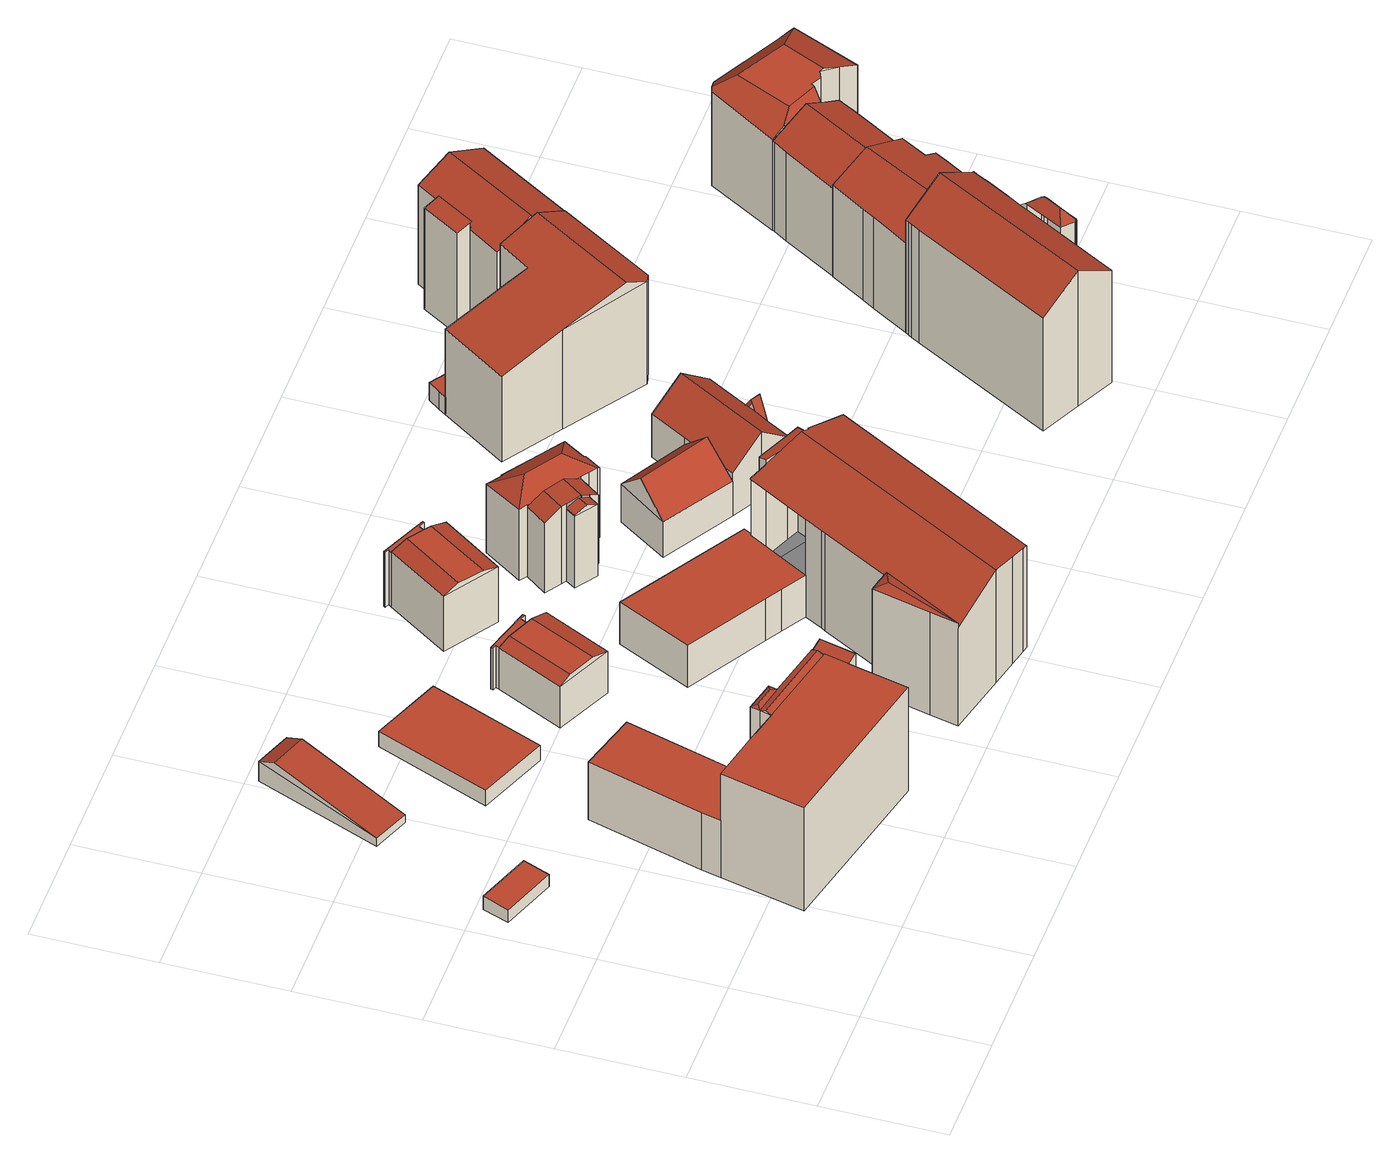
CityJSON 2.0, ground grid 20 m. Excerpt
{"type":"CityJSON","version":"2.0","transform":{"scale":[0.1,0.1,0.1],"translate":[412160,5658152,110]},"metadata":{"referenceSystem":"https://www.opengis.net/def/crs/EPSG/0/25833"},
"CityObjects":{
"building1":{"type":"Building","attributes":{"Dachtyp_tdc":"tdcPolyFlatRoof","Gemeindeschluessel":14612000,"Dachneigung":2.74,"QualitaetDacherkennung":88,"Geometrietyp2DReferenz":"3000","measuredHeight":2.67,"function":"31001_9998","roofType":"2100"},"geometry":[{"type":"Solid","lod":"2","boundaries":[[[[0,1,2,3]],[[1,4,5,2]],[[4,6,7,5]],[[6,0,3,7]],[[6,4,1,0]],[[3,2,5,7]]]],"semantics":{"surfaces":[{"type":"WallSurface"},{"type":"RoofSurface"},{"type":"GroundSurface"}],"values":[[0,0,0,0,1,2]]}}]},
"building2":{"type":"Building","attributes":{"Dachtyp_tdc":"tdcGableRoof","Gemeindeschluessel":14612000,"Dachneigung":11.03,"QualitaetDacherkennung":10,"Geometrietyp2DReferenz":"3000","measuredHeight":5.28,"function":"31001_9998","roofType":"3100"},"geometry":[{"type":"Solid","lod":"2","boundaries":[[[[8,9,10,11]],[[9,12,13,10]],[[12,14,15,13]],[[14,8,11,15]],[[12,9,16]],[[8,14,17]],[[9,8,17,16]],[[14,12,16,17]],[[11,10,13,15]]]],"semantics":{"surfaces":[{"type":"WallSurface"},{"type":"RoofSurface"},{"type":"GroundSurface"}],"values":[[0,0,0,0,0,0,1,1,2]]}}]},
"building3":{"type":"Building","attributes":{"Gemeindeschluessel":14612000,"Geometrietyp2DReferenz":"3000","function":"31001_9998","roofType":"9999"},"children":["building3-1","building3-2","building3-3","building3-4","building3-5"]},
"building3-1":{"type":"BuildingPart","attributes":{"Dachtyp_tdc":"tdcFreeFormRoof","Dachneigung":21.45,"QualitaetDacherkennung":35,"Geometrietyp2DReferenz":"3000","measuredHeight":20.6,"roofType":"5000"},"parents":["building3"],"geometry":[{"type":"MultiSurface","lod":"2","boundaries":[[[18,19,20,21]],[[18,22,23,19]],[[22,24,25,23]],[[26,24,22]],[[27,26,22,18]],[[27,18,21]],[[26,27,21,24]],[[20,19,23,25]]],"semantics":{"surfaces":[{"type":"WallSurface"},{"type":"RoofSurface"},{"type":"GroundSurface"}],"values":[0,0,0,1,1,1,1,2]}}]},
"building3-2":{"type":"BuildingPart","attributes":{"Dachtyp_tdc":"tdcPolyFlatRoof","Dachneigung":0,"QualitaetDacherkennung":44,"Geometrietyp2DReferenz":"3000","measuredHeight":11.31,"roofType":"1000"},"parents":["building3"],"geometry":[{"type":"MultiSurface","lod":"2","boundaries":[[[28,29,30,31]],[[29,32,33,30]],[[32,34,35,33]],[[34,36,37,35]],[[36,34,32,29,28]],[[31,30,33,35,37]]],"semantics":{"surfaces":[{"type":"WallSurface"},{"type":"RoofSurface"},{"type":"GroundSurface"}],"values":[0,0,0,0,1,2]}}]},
"building3-3":{"type":"BuildingPart","attributes":{"Dachtyp_tdc":"tdcGableRoof","Dachneigung":25.66,"QualitaetDacherkennung":40,"Geometrietyp2DReferenz":"3000","measuredHeight":20.58,"roofType":"3100"},"parents":["building3"],"geometry":[{"type":"MultiSurface","lod":"2","boundaries":[[[38,21,20,39]],[[40,41,42,43]],[[21,38,44]],[[42,24,21,44,43]],[[38,40,43,44]],[[20,25,45,46,39]]],"semantics":{"surfaces":[{"type":"WallSurface"},{"type":"RoofSurface"},{"type":"GroundSurface"}],"values":[0,0,0,1,1,2]}}]},
"building3-4":{"type":"BuildingPart","attributes":{"Dachtyp_tdc":"tdcPolyFlatRoof","Dachneigung":0,"QualitaetDacherkennung":69,"Geometrietyp2DReferenz":"3000","measuredHeight":20.34,"roofType":"1000"},"parents":["building3"],"geometry":[{"type":"MultiSurface","lod":"2","boundaries":[[[47,48,49,50,51]],[[48,52,53,49]],[[52,54,28,31,53]],[[55,56,38,39,37,36]],[[57,56,55,54,52,48,47]],[[50,49,53,31,37,39,46]]],"semantics":{"surfaces":[{"type":"WallSurface"},{"type":"RoofSurface"},{"type":"GroundSurface"}],"values":[0,0,0,0,1,2]}}]},
"building3-5":{"type":"BuildingPart","attributes":{"Dachtyp_tdc":"tdcPolyFlatRoof","Dachneigung":16.2,"QualitaetDacherkennung":54,"Geometrietyp2DReferenz":"3000","measuredHeight":20.73,"roofType":"2100"},"parents":["building3"],"geometry":[{"type":"MultiSurface","lod":"2","boundaries":[[[58,59,60,45]],[[59,61,62,60]],[[61,51,50,62]],[[51,61,59,58,41,40]],[[45,60,62,50,46]]],"semantics":{"surfaces":[{"type":"WallSurface"},{"type":"RoofSurface"},{"type":"GroundSurface"}],"values":[0,0,0,1,2]}}]},
"building4":{"type":"Building","attributes":{"Dachtyp_tdc":"tdcPolyFlatRoof","Gemeindeschluessel":14612000,"Dachneigung":0,"QualitaetDacherkennung":100,"Geometrietyp2DReferenz":"3000","measuredHeight":3,"function":"31001_9998","roofType":"1000"},"geometry":[{"type":"Solid","lod":"2","boundaries":[[[[63,64,65,66]],[[64,67,68,65]],[[67,69,70,68]],[[69,63,66,70]],[[69,67,64,63]],[[66,65,68,70]]]],"semantics":{"surfaces":[{"type":"WallSurface"},{"type":"RoofSurface"},{"type":"GroundSurface"}],"values":[[0,0,0,0,1,2]]}}]},
"building5":{"type":"Building","attributes":{"Gemeindeschluessel":14612000,"Geometrietyp2DReferenz":"3000","function":"31001_9998","roofType":"9999"},"children":["building5-1","building5-2"]},
"building5-1":{"type":"BuildingPart","attributes":{"Dachtyp_tdc":"tdcPolyFlatRoof","Dachneigung":0,"QualitaetDacherkennung":28,"Geometrietyp2DReferenz":"3000","measuredHeight":8.16,"roofType":"1000"},"parents":["building5"],"geometry":[{"type":"MultiSurface","lod":"2","boundaries":[[[71,72,73,74,75]],[[72,76,77,73]],[[76,78,79,77]],[[78,80,81,79]],[[80,82,83,81]],[[82,84,85,83]],[[84,86,87,85]],[[86,84,82,80,78,76,72,71,88]],[[74,73,77,79,81,83,85,87]]],"semantics":{"surfaces":[{"type":"WallSurface"},{"type":"RoofSurface"},{"type":"GroundSurface"}],"values":[0,0,0,0,0,0,0,1,2]}}]},
"building5-2":{"type":"BuildingPart","attributes":{"Dachtyp_tdc":"tdcCutGableRoof","Dachneigung":2.73,"QualitaetDacherkennung":72,"Geometrietyp2DReferenz":"3000","measuredHeight":9.2,"roofType":"9999"},"parents":["building5"],"geometry":[{"type":"MultiSurface","lod":"2","boundaries":[[[89,90,91,92]],[[90,93,94,91]],[[93,75,74,94]],[[90,89,95,96]],[[93,90,96,97]],[[75,93,97,98]],[[89,88,75,98,95]],[[97,96,95,98]],[[92,91,94,74,87]]],"semantics":{"surfaces":[{"type":"WallSurface"},{"type":"RoofSurface"},{"type":"GroundSurface"}],"values":[0,0,0,1,0,1,0,1,2]}}]},
"building6":{"type":"Building","attributes":{"Gemeindeschluessel":14612000,"Geometrietyp2DReferenz":"3000","function":"31001_9998","roofType":"9999"},"children":["building6-1","building6-2"]},
"building6-1":{"type":"BuildingPart","attributes":{"Dachtyp_tdc":"tdcPolyFlatRoof","Dachneigung":0,"QualitaetDacherkennung":24,"Geometrietyp2DReferenz":"3000","measuredHeight":10.86,"roofType":"1000"},"parents":["building6"],"geometry":[{"type":"MultiSurface","lod":"2","boundaries":[[[99,100,101,102]],[[100,103,104,101]],[[103,105,106,104]],[[105,107,108,106]],[[107,109,110,108]],[[109,111,112,110]],[[111,113,114,112]],[[113,111,109,107,105,103,100,99]],[[102,101,104,106,108,110,112,114]]],"semantics":{"surfaces":[{"type":"WallSurface"},{"type":"RoofSurface"},{"type":"GroundSurface"}],"values":[0,0,0,0,0,0,0,1,2]}}]},
"building6-2":{"type":"BuildingPart","attributes":{"Dachtyp_tdc":"tdcCutGableRoof","Dachneigung":0.292,"QualitaetDacherkennung":71,"Geometrietyp2DReferenz":"3000","measuredHeight":11.88,"roofType":"9999"},"parents":["building6"],"geometry":[{"type":"MultiSurface","lod":"2","boundaries":[[[115,116,117,118]],[[116,119,99,102,117]],[[120,121,122,114,113]],[[121,115,118,122]],[[115,121,123,124]],[[116,125,126,119]],[[127,126,125,128,124,123]],[[120,127,123,121]],[[119,126,127,120]],[[115,124,128,125,116]],[[118,117,102,114,122]]],"semantics":{"surfaces":[{"type":"WallSurface"},{"type":"RoofSurface"},{"type":"GroundSurface"}],"values":[0,0,0,0,1,1,1,0,0,0,2]}}]},
"building7":{"type":"Building","attributes":{"Gemeindeschluessel":14612000,"Geometrietyp2DReferenz":"3000","function":"31001_9998","roofType":"9999"},"children":["building7-1","building7-2","building7-3","building7-4"]},
"building7-1":{"type":"BuildingPart","attributes":{"Dachtyp_tdc":"tdcFreeFormRoof","Dachneigung":25.98,"QualitaetDacherkennung":13,"Geometrietyp2DReferenz":"3000","measuredHeight":21.03,"roofType":"5000"},"parents":["building7"],"geometry":[{"type":"MultiSurface","lod":"2","boundaries":[[[129,130,131,132,133]],[[130,134,135,131]],[[134,136,137,135]],[[136,138,139,140,137]],[[138,136,134,141]],[[134,130,129,141]],[[141,129,138]],[[132,131,135,137,140]]],"semantics":{"surfaces":[{"type":"WallSurface"},{"type":"RoofSurface"},{"type":"GroundSurface"}],"values":[0,0,0,0,1,1,1,2]}}]},
"building7-2":{"type":"BuildingPart","attributes":{"Dachtyp_tdc":"tdcPolyFlatRoof","Dachneigung":9.29,"QualitaetDacherkennung":59,"Geometrietyp2DReferenz":"3000","measuredHeight":21,"roofType":"2100"},"parents":["building7"],"geometry":[{"type":"MultiSurface","lod":"2","boundaries":[[[142,143,144,145,146]],[[143,147,148,144]],[[147,149,150,148]],[[149,151,152,150]],[[149,147,143,142,153,154,155,151]],[[152,156,157,145,144,148,150]]],"semantics":{"surfaces":[{"type":"WallSurface"},{"type":"RoofSurface"},{"type":"GroundSurface"}],"values":[0,0,0,0,1,2]}}]},
"building7-3":{"type":"BuildingPart","attributes":{"Dachtyp_tdc":"tdcPolyFlatRoof","Dachneigung":0,"QualitaetDacherkennung":57,"Geometrietyp2DReferenz":"3000","measuredHeight":8.21,"roofType":"1000"},"parents":["building7"],"geometry":[{"type":"MultiSurface","lod":"2","boundaries":[[[158,159,160,161]],[[159,162,163,160]],[[164,165,166,167]],[[165,168,169,166]],[[168,170,171,169]],[[170,158,161,171]],[[170,168,165,164,172,162,159,158]],[[161,160,163,173,167,166,169,171]]],"semantics":{"surfaces":[{"type":"WallSurface"},{"type":"RoofSurface"},{"type":"GroundSurface"}],"values":[0,0,0,0,0,0,1,2]}}]},
"building7-4":{"type":"BuildingPart","attributes":{"Dachtyp_tdc":"tdcGableRoof","Dachneigung":16.03,"QualitaetDacherkennung":46,"Geometrietyp2DReferenz":"3000","measuredHeight":22.21,"roofType":"3100"},"parents":["building7"],"geometry":[{"type":"MultiSurface","lod":"2","boundaries":[[[174,175,176,177]],[[175,178,179,176]],[[178,180,167,179]],[[180,164,167]],[[181,163,162]],[[181,146,145,163]],[[182,183,184,152,151]],[[183,185,186,184]],[[185,187,188,186]],[[187,189,190,188]],[[189,191,192,190]],[[191,193,194,192]],[[193,195,196,194]],[[195,133,132,196]],[[139,174,177,140]],[[195,193,191,189,187,185,183,182,197,198]],[[198,153,146,181,199,180,178,175,174,139,133,195]],[[177,176,179,167,173,163,145,157,156,152,184,186,188,190,192,194,196,132,140]]],"semantics":{"surfaces":[{"type":"WallSurface"},{"type":"RoofSurface"},{"type":"GroundSurface"}],"values":[0,0,0,0,0,0,0,0,0,0,0,0,0,0,0,1,1,2]}}]},
"building8":{"type":"Building","attributes":{"Gemeindeschluessel":14612000,"Geometrietyp2DReferenz":"3000","function":"31001_9998","roofType":"9999"},"children":["building8-1","building8-2","building8-3"]},
"building8-1":{"type":"BuildingPart","attributes":{"Dachtyp_tdc":"tdcHipRoof","Dachneigung":34.72,"QualitaetDacherkennung":60,"Geometrietyp2DReferenz":"3000","measuredHeight":16.29,"roofType":"3200"},"parents":["building8"],"geometry":[{"type":"MultiSurface","lod":"2","boundaries":[[[200,201,202,203]],[[201,204,205,202]],[[204,206,207,205]],[[206,208,209,207]],[[208,210,211,209]],[[210,212,213,211]],[[212,214,215,213]],[[214,216,217,215]],[[216,218,219,217]],[[218,220,221,219]],[[220,222,221]],[[216,214,212,210,208,223]],[[224,225,226]],[[208,206,204,201,200,224,226,223]],[[225,227,228,229,230,231,232,220,218,216,223,226]],[[233,234,235,236,237,203,202,205,207,209,211,213,215,217,219,221]],[[228,227,235,238]],[[227,225,236,235]],[[225,224,237,236]],[[224,200,203,237]]],"semantics":{"surfaces":[{"type":"WallSurface"},{"type":"RoofSurface"},{"type":"GroundSurface"}],"values":[0,0,0,0,0,0,0,0,0,0,0,1,1,1,1,2,0,0,0,0]}}]},
"building8-2":{"type":"BuildingPart","attributes":{"Dachtyp_tdc":"tdcGableRoof","Dachneigung":17.77,"QualitaetDacherkennung":47,"Geometrietyp2DReferenz":"3000","measuredHeight":15.1,"roofType":"3100"},"parents":["building8"],"geometry":[{"type":"MultiSurface","lod":"2","boundaries":[[[239,240,241,242]],[[240,243,244,241]],[[243,245,246,244]],[[247,248,249,250]],[[239,251,249,248,240]],[[243,247,250,245]],[[240,248,247,243]],[[246,252,242,241,244]]],"semantics":{"surfaces":[{"type":"WallSurface"},{"type":"RoofSurface"},{"type":"GroundSurface"}],"values":[0,0,0,1,1,0,0,2]}}]},
"building8-3":{"type":"BuildingPart","attributes":{"Dachtyp_tdc":"tdcCutGableRoof","Dachneigung":2.59,"QualitaetDacherkennung":41,"Geometrietyp2DReferenz":"3000","measuredHeight":15.4,"roofType":"9999"},"parents":["building8"],"geometry":[{"type":"MultiSurface","lod":"2","boundaries":[[[253,254,255,256]],[[254,238,235,255]],[[222,257,258,221]],[[257,259,260,258]],[[259,261,262,260]],[[261,263,239,242,262]],[[264,246,245,250]],[[264,253,256,246]],[[265,229,238,254,253]],[[266,263,261,259,257,222,232,267]],[[253,264,266,267,265]],[[256,255,235,234,233,221,258,260,262,242,252,246]]],"semantics":{"surfaces":[{"type":"WallSurface"},{"type":"RoofSurface"},{"type":"GroundSurface"}],"values":[0,0,0,0,0,0,0,0,1,1,1,2]}}]},
"building9":{"type":"Building","attributes":{"Dachtyp_tdc":"tdcGableRoof","Gemeindeschluessel":14612000,"Dachneigung":44.17,"QualitaetDacherkennung":65,"Geometrietyp2DReferenz":"3000","measuredHeight":11.98,"function":"31001_9998","roofType":"3100"},"geometry":[{"type":"Solid","lod":"2","boundaries":[[[[268,269,270,271]],[[272,273,274]],[[269,268,275]],[[273,269,275,274]],[[268,272,274,275]],[[270,276,277,271]],[[269,273,276,270]],[[273,272,277,276]],[[272,268,271,277]]]],"semantics":{"surfaces":[{"type":"WallSurface"},{"type":"RoofSurface"},{"type":"GroundSurface"}],"values":[[0,0,0,1,1,2,0,0,0]]}}]},
"building10":{"type":"Building","attributes":{"Gemeindeschluessel":14612000,"Geometrietyp2DReferenz":"3000","function":"31001_9998","roofType":"9999"},"children":["building10-1","building10-2"]},
"building10-1":{"type":"BuildingPart","attributes":{"Dachtyp_tdc":"tdcGableRoof","Dachneigung":39.58,"QualitaetDacherkennung":74,"Geometrietyp2DReferenz":"3000","measuredHeight":12.89,"roofType":"3100"},"parents":["building10"],"geometry":[{"type":"MultiSurface","lod":"2","boundaries":[[[278,279,280]],[[278,281,282,279]],[[281,283,284,282]],[[283,285,270,284]],[[285,286,271,270]],[[286,287,288,271]],[[287,289,290,288]],[[289,291,292,290]],[[291,293,294,292]],[[293,295,296,294]],[[289,287,286,285,283]],[[283,281,278,297,298,293,291,289]],[[279,282,284,270,271,288,290,292,294]]],"semantics":{"surfaces":[{"type":"WallSurface"},{"type":"RoofSurface"},{"type":"GroundSurface"}],"values":[0,0,0,0,0,0,0,0,0,0,1,1,2]}}]},
"building10-2":{"type":"BuildingPart","attributes":{"Dachtyp_tdc":"tdcGableRoof","Dachneigung":68.71,"QualitaetDacherkennung":7,"Geometrietyp2DReferenz":"3000","measuredHeight":10.15,"roofType":"3100"},"parents":["building10"],"geometry":[{"type":"MultiSurface","lod":"2","boundaries":[[[296,299,300,294]],[[299,301,302,300]],[[301,280,279,302]],[[295,298,303,304,305]],[[301,304,303,297,280]],[[299,305,304,301]],[[296,295,305,299]],[[300,302,279,294]]],"semantics":{"surfaces":[{"type":"WallSurface"},{"type":"RoofSurface"},{"type":"GroundSurface"}],"values":[0,0,0,1,1,0,0,2]}}]},
"building11":{"type":"Building","attributes":{"Dachtyp_tdc":"tdcPolyFlatRoof","Gemeindeschluessel":14612000,"Dachneigung":0,"QualitaetDacherkennung":58,"Geometrietyp2DReferenz":"3000","measuredHeight":3.36,"function":"31001_9998","roofType":"1000"},"geometry":[{"type":"Solid","lod":"2","boundaries":[[[[306,307,308,309]],[[307,310,311,308]],[[310,312,313,311]],[[312,314,315,313]],[[314,306,309,315]],[[314,312,310,307,306]],[[309,308,311,313,315]]]],"semantics":{"surfaces":[{"type":"WallSurface"},{"type":"RoofSurface"},{"type":"GroundSurface"}],"values":[[0,0,0,0,0,1,2]]}}]},
"building12":{"type":"Building","attributes":{"Dachtyp_tdc":"tdcFreeFormRoof","Gemeindeschluessel":14612000,"Dachneigung":13.2,"QualitaetDacherkennung":24,"Geometrietyp2DReferenz":"3000","measuredHeight":22.23,"function":"31001_9998","roofType":"5000"},"geometry":[{"type":"Solid","lod":"2","boundaries":[[[[316,317,309,318]],[[317,319,315,309]],[[319,320,321,315]],[[320,322,323,321]],[[322,324,325,323]],[[324,326,327,325]],[[326,328,329,327]],[[328,330,331,329]],[[330,332,333,331]],[[332,316,318,333]],[[328,326,334,335,330]],[[334,324,322,320,319,317,316,332,335]],[[326,324,334]],[[332,330,335]],[[318,309,315,321,323,325,327,329,331,333]]]],"semantics":{"surfaces":[{"type":"WallSurface"},{"type":"RoofSurface"},{"type":"GroundSurface"}],"values":[[0,0,0,0,0,0,0,0,0,0,1,1,0,0,2]]}}]},
"building13":{"type":"Building","attributes":{"Gemeindeschluessel":14612000,"Geometrietyp2DReferenz":"3000","function":"31001_9998","roofType":"9999"},"children":["building13-1","building13-2"]},
"building13-1":{"type":"BuildingPart","attributes":{"Dachtyp_tdc":"tdcFreeFormRoof","Dachneigung":52.69,"QualitaetDacherkennung":43,"Geometrietyp2DReferenz":"3000","measuredHeight":25.04,"roofType":"5000"},"parents":["building13"],"geometry":[{"type":"MultiSurface","lod":"2","boundaries":[[[336,337,338,339]],[[340,341,342,343]],[[341,344,345,342]],[[344,346,347,345]],[[346,348,349,347]],[[348,350,351,349]],[[350,352,351]],[[350,348,346,353]],[[340,354,337,336,355,356,357,358]],[[346,344,341,340,358,353]],[[357,350,353,358]],[[359,339,338,360,343,342,345,347,349,351,361]],[[337,354,360,338]],[[354,340,343,360]]],"semantics":{"surfaces":[{"type":"WallSurface"},{"type":"RoofSurface"},{"type":"GroundSurface"}],"values":[0,0,0,0,0,0,0,1,1,1,1,2,0,0]}}]},
"building13-2":{"type":"BuildingPart","attributes":{"Dachtyp_tdc":"tdcGableRoof","Dachneigung":31.55,"QualitaetDacherkennung":69,"Geometrietyp2DReferenz":"3000","measuredHeight":26.73,"roofType":"3100"},"parents":["building13"],"geometry":[{"type":"MultiSurface","lod":"2","boundaries":[[[362,363,364,365]],[[363,366,336,339,364]],[[352,367,368,351]],[[367,369,370,368]],[[369,371,372,370]],[[371,373,374,372]],[[373,375,376,374]],[[375,377,378,376]],[[377,379,380,378]],[[379,381,382,380]],[[381,383,384,382]],[[383,385,386,384]],[[385,362,365,386]],[[381,379,377,375,373,371,369]],[[369,367,352,387,356,388,366,363,362,385,383,381]],[[365,364,339,359,361,351,368,370,372,374,376,378,380,382,384,386]]],"semantics":{"surfaces":[{"type":"WallSurface"},{"type":"RoofSurface"},{"type":"GroundSurface"}],"values":[0,0,0,0,0,0,0,0,0,0,0,0,0,1,1,2]}}]},
"building14":{"type":"Building","attributes":{"Gemeindeschluessel":14612000,"Geometrietyp2DReferenz":"3000","function":"31001_9998","roofType":"9999"},"children":["building14-1","building14-2"]},
"building14-1":{"type":"BuildingPart","attributes":{"Dachtyp_tdc":"tdcPolyFlatRoof","Dachneigung":14.85,"QualitaetDacherkennung":47,"Geometrietyp2DReferenz":"3000","measuredHeight":20.64,"roofType":"2100"},"parents":["building14"],"geometry":[{"type":"MultiSurface","lod":"2","boundaries":[[[389,390,391,392,393]],[[394,395,396,397,398]],[[395,389,393,396]],[[395,394,399,390,389]],[[393,392,400,397,396]]],"semantics":{"surfaces":[{"type":"WallSurface"},{"type":"RoofSurface"},{"type":"GroundSurface"}],"values":[0,0,0,1,2]}}]},
"building14-2":{"type":"BuildingPart","attributes":{"Dachtyp_tdc":"tdcGableRoof","Dachneigung":26.25,"QualitaetDacherkennung":84,"Geometrietyp2DReferenz":"3000","measuredHeight":22.48,"roofType":"3100"},"parents":["building14"],"geometry":[{"type":"MultiSurface","lod":"2","boundaries":[[[401,402,403,404]],[[402,405,406,403]],[[405,398,397,406]],[[391,407,408,392]],[[407,409,410,408]],[[409,411,412,410]],[[411,413,414,412]],[[413,401,404,414]],[[409,407,391,415,398,405,402,401]],[[401,413,411,409]],[[404,403,406,397,400,392,408,410,412,414]]],"semantics":{"surfaces":[{"type":"WallSurface"},{"type":"RoofSurface"},{"type":"GroundSurface"}],"values":[0,0,0,0,0,0,0,0,1,1,2]}}]},
"building15":{"type":"Building","attributes":{"Dachtyp_tdc":"tdcFreeFormRoof","Gemeindeschluessel":14612000,"Dachneigung":22.62,"QualitaetDacherkennung":67,"Geometrietyp2DReferenz":"3000","measuredHeight":21.23,"function":"31001_9998","roofType":"5000"},"geometry":[{"type":"Solid","lod":"2","boundaries":[[[[416,417,418,419]],[[417,420,421,418]],[[420,422,423,421]],[[422,424,425,423]],[[424,426,427,425]],[[426,428,429,427]],[[428,430,431,429]],[[430,432,386,431]],[[432,433,384,386]],[[433,434,380,384]],[[434,435,436,380]],[[435,437,438,436]],[[437,439,440,438]],[[439,441,442,440]],[[441,416,419,442]],[[417,416,441,443,444,433,432,430,428,426,424,422,420]],[[444,443,439,437,435,434]],[[441,439,443]],[[434,433,444]],[[419,418,421,423,425,427,429,431,386,384,380,436,438,440,442]]]],"semantics":{"surfaces":[{"type":"WallSurface"},{"type":"RoofSurface"},{"type":"GroundSurface"}],"values":[[0,0,0,0,0,0,0,0,0,0,0,0,0,0,0,1,1,0,0,2]]}}]},
"building16":{"type":"Building","attributes":{"Dachtyp_tdc":"tdcFreeFormRoof","Gemeindeschluessel":14612000,"Dachneigung":26.82,"QualitaetDacherkennung":73,"Geometrietyp2DReferenz":"3000","measuredHeight":20.81,"function":"31001_9998","roofType":"5000"},"geometry":[{"type":"Solid","lod":"2","boundaries":[[[[445,446,447,448]],[[446,449,450,447]],[[449,451,452,450]],[[451,453,454,452]],[[453,455,456,454]],[[455,457,458,456]],[[457,459,460,458]],[[459,461,462,460]],[[461,445,448,462]],[[461,459,457,455,463,464,445]],[[463,453,451,449,446,464]],[[446,445,464]],[[455,453,463]],[[448,447,450,452,454,456,458,460,462]]]],"semantics":{"surfaces":[{"type":"WallSurface"},{"type":"RoofSurface"},{"type":"GroundSurface"}],"values":[[0,0,0,0,0,0,0,0,0,1,1,0,0,2]]}}]},
"building17":{"type":"Building","attributes":{"Dachtyp_tdc":"tdcFreeFormRoof","Gemeindeschluessel":14612000,"Dachneigung":1.91,"QualitaetDacherkennung":25,"Geometrietyp2DReferenz":"3000","measuredHeight":20.55,"function":"31001_9998","roofType":"5000"},"geometry":[{"type":"Solid","lod":"2","boundaries":[[[[465,466,467,468,469,470]],[[471,472,473,474,475,466,465,476]],[[477,478,476,465,470,479,480,481]],[[475,467,466]],[[482,472,471]],[[477,483,478]],[[484,480,479]],[[468,484,469]],[[485,486,487,488,489,490,491,492,493,494,495,496]],[[481,480,486,485]],[[480,484,487,486]],[[484,468,488,487]],[[468,467,489,488]],[[467,475,490,489]],[[475,474,491,490]],[[474,473,492,491]],[[473,472,493,492]],[[472,482,494,493]],[[482,483,495,494]],[[483,477,496,495]],[[477,481,485,496]],[[483,482,471,476,478]],[[484,479,470,469]]]],"semantics":{"surfaces":[{"type":"RoofSurface"},{"type":"WallSurface"},{"type":"GroundSurface"}],"values":[[0,0,0,1,1,1,1,1,2,1,1,1,1,1,1,1,1,1,1,1,1,0,0]]}}]}
},
"vertices":[
[110,546,58],[95,503,56],[95,503,32],[110,546,32],[4,536,56],[4,536,32],[20,579,58],[20,579,32],
[188,974,64],[248,951,64],[248,951,25],[188,974,25],[169,745,40],[169,745,25],[108,769,40],[108,769,25],[238,924,78],[177,947,78],
[372,286,204],[372,286,1],[369,271,1],[369,271,204],[422,274,204],[422,274,1],[419,260,204],[419,260,1],[413,269,207],[378,277,207],
[221,283,114],[228,314,114],[228,314,1],[221,283,1],[281,503,114],[281,503,1],[379,476,114],[379,476,1],[320,261,114],[320,261,1],
[365,251,202],[365,251,1],[511,218,202],[512,224,202],[515,238,204],[513,229,207],[367,261,207],[515,238,1],[511,218,1],
[502,179,205],[480,81,205],[480,81,1],[502,179,1],[502,179,202],[190,146,205],[190,146,1],[221,283,205],[320,261,205],[365,251,205],[511,218,205],
[515,238,202],[536,233,208],[536,233,1],[522,174,208],[522,174,1],
[313,832,53],[429,786,53],[429,786,23],[313,832,23],[356,600,53],[356,600,23],[240,646,53],[240,646,23],
[486,705,102],[488,710,102],[488,710,20],[486,705,20],[486,705,101],[481,712,102],[481,712,20],[482,716,102],[482,716,20],[563,693,102],[563,693,20],[562,689,102],[562,689,20],[553,692,102],[553,692,20],[546,677,102],[546,677,20],[528,685,102],
[578,662,102],[526,552,102],[526,552,20],[578,662,20],[434,595,101],[434,595,20],[549,675,112],[498,565,112],[454,586,110],[505,695,110],
[604,906,128],[608,911,128],[608,911,20],[604,906,20],[601,914,128],[601,914,20],[603,917,128],[603,917,20],[681,883,128],[681,883,20],[679,880,128],[679,880,20],[669,884,128],[669,884,20],[659,869,128],[659,869,20],
[621,749,129],[537,805,129],[537,805,20],[621,749,20],[604,906,129],[659,869,129],[689,850,129],[689,850,20],[665,865,138],[598,764,138],[560,790,139],[628,890,139],[659,869,138],[577,778,139],
[621,50,215],[631,96,215],[631,96,13],[621,50,13],[621,50,205],[653,191,215],[653,191,13],[672,187,215],[672,187,13],[693,182,215],[693,182,205],[693,182,13],[666,170,223],
[859,419,223],[866,431,220],[866,431,13],[859,419,13],[859,419,214],[923,407,219],[923,407,13],[944,398,219],[944,398,13],[935,379,222],[935,379,13],[885,404,223],[921,384,223],[933,377,223],[933,377,13],[921,384,13],
[638,570,95],[842,446,95],[842,446,13],[638,570,13],[835,433,95],[835,433,13],[775,331,95],[736,355,95],[736,355,13],[775,331,13],[709,371,95],[709,371,13],[580,448,95],[580,448,13],[832,434,95],[832,434,13],
[694,182,205],[755,295,205],[755,295,13],[694,182,13],[759,302,205],[759,302,13],[775,331,205],[835,433,206],[935,379,231],[996,345,213],[996,345,13],[830,42,213],[830,42,13],[816,16,213],[816,16,13],[811,7,213],[811,7,13],[801,9,216],[801,9,13],[772,16,223],[772,16,13],[726,26,235],[726,26,13],[933,377,231],[921,384,235],[832,434,205],
[779,793,157],[781,796,156],[781,796,23],[779,793,23],[855,746,155],[855,746,23],[855,745,156],[855,745,23],[876,730,157],[876,730,23],[851,694,160],[851,694,23],[855,691,157],[855,691,23],[834,663,160],[834,663,23],[831,665,163],[831,665,23],[818,674,163],[818,674,23],[806,682,163],[806,682,23],[806,682,158],[821,717,185],[754,810,158],[712,746,163],[763,755,185],[723,738,164],[723,738,163],[729,734,163],[748,721,163],[779,700,163],[799,687,163],[779,700,23],[748,721,23],[723,738,23],[712,746,23],[754,810,23],[723,738,160],
[767,657,164],[756,641,164],[756,641,23],[767,657,23],[721,665,164],[721,665,23],[731,681,164],[731,681,23],[721,665,166],[740,652,174],[750,668,174],[731,681,166],[754,666,171],[754,666,23],
[723,686,175],[698,703,160],[698,703,23],[723,686,23],[783,651,158],[783,651,23],[781,648,158],[781,648,23],[768,657,168],[768,657,23],[767,657,168],[731,681,175],[748,721,175],[754,666,177],[779,700,177],
[990,584,92],[940,495,88],[940,495,20],[990,584,20],[878,645,95],[825,564,90],[853,607,139],[966,542,139],[825,564,20],[878,645,20],
[1065,485,102],[1065,485,20],[1065,485,42],[1040,440,102],[1040,440,20],[990,467,149],[990,467,20],[940,495,104],[990,584,104],[1024,645,104],[1024,645,20],[1074,617,149],[1074,617,20],[1123,589,102],[1123,589,20],[1098,544,102],[1098,544,20],[1098,544,57],[1098,544,42],[1077,505,102],[1086,522,102],
[1112,536,42],[1112,536,20],[1079,477,42],[1079,477,20],[1080,512,121],[1095,504,121],[1112,536,57],
[1016,956,56],[1024,968,56],[1024,968,22],[1016,956,22],[1039,988,56],[1039,988,22],[1102,945,56],[1102,945,22],[1080,912,56],[1080,912,22],
[945,848,190],[1016,956,191],[945,848,22],[1080,912,209],[1111,891,218],[1111,891,22],[1140,871,226],[1140,871,22],[1176,924,227],[1176,924,22],[1285,861,214],[1285,861,22],[1191,704,214],[1191,704,22],[1168,698,224],[1168,698,22],[1039,785,217],[1039,785,22],[1238,888,244],[1136,719,244],
[1479,249,220],[1461,216,256],[1461,216,23],[1479,249,23],[1489,198,250],[1490,194,247],[1490,194,23],[1489,198,23],[1459,139,247],[1459,139,23],[1456,139,251],[1456,139,23],[1452,139,249],[1452,139,23],[1426,153,257],[1426,153,23],[1426,153,244],[1449,161,273],[1488,202,248],[1479,251,219],[1466,228,245],[1460,217,256],[1464,189,273],[1479,251,23],[1488,202,23],[1460,217,23],
[1508,304,244],[1500,287,244],[1500,287,23],[1508,304,23],[1479,249,244],[1375,59,244],[1375,59,23],[1312,90,290],[1312,90,23],[1246,122,245],[1246,122,23],[1370,350,245],[1370,350,23],[1378,364,245],[1378,364,23],[1381,369,245],[1381,369,23],[1385,375,245],[1385,375,23],[1450,344,290],[1450,344,23],[1511,314,246],[1511,314,23],[1513,313,245],[1513,313,23],[1460,217,245],[1479,251,245],
[1222,1054,220],[1246,1040,227],[1246,1040,216],[1246,1040,21],[1222,1054,21],[1205,980,226],[1185,992,220],[1185,992,21],[1205,980,21],[1205,980,214],[1208,978,227],[1208,978,21],
[1228,894,245],[1176,924,216],[1176,924,21],[1228,894,21],[1171,927,213],[1171,927,21],[1270,1079,216],[1270,1079,21],[1321,1048,245],[1321,1048,21],[1377,1014,213],[1377,1014,21],[1285,861,213],[1285,861,21],[1208,978,216],
[1590,446,205],[1565,403,206],[1565,403,23],[1590,446,23],[1583,393,197],[1583,393,23],[1572,374,198],[1572,374,23],[1560,354,198],[1560,354,23],[1548,334,199],[1548,334,23],[1538,317,199],[1538,317,23],[1520,327,207],[1520,327,23],[1513,313,208],[1511,314,208],[1385,375,200],[1420,435,202],[1420,435,23],[1432,455,202],[1432,455,23],[1466,512,204],[1466,512,23],[1583,450,208],[1583,450,23],[1526,480,235],[1453,342,235],
[1583,450,199],[1466,512,197],[1466,512,24],[1583,450,24],[1517,599,198],[1517,599,24],[1531,621,199],[1531,621,24],[1533,625,199],[1533,625,24],[1621,573,213],[1621,573,24],[1645,560,200],[1645,560,24],[1642,554,199],[1642,554,24],[1631,533,199],[1631,533,24],[1590,592,232],[1526,480,232],
[1621,707,229],[1603,740,212],[1597,738,209],[1533,625,201],[1552,614,214],[1580,615,229],[1788,674,183],[1789,675,182],[1779,679,183],[1755,689,185],[1628,745,198],[1706,663,226],[1667,596,226],[1675,593,226],[1634,594,227],[1637,599,227],[1655,591,226],[1742,563,182],[1708,579,204],[1621,573,192],[1655,591,23],[1637,599,23],[1621,573,23],[1533,625,23],[1597,738,23],[1628,745,23],[1755,689,23],[1779,679,23],[1789,675,23],[1742,563,23],[1708,579,23],[1667,596,23]
]}
